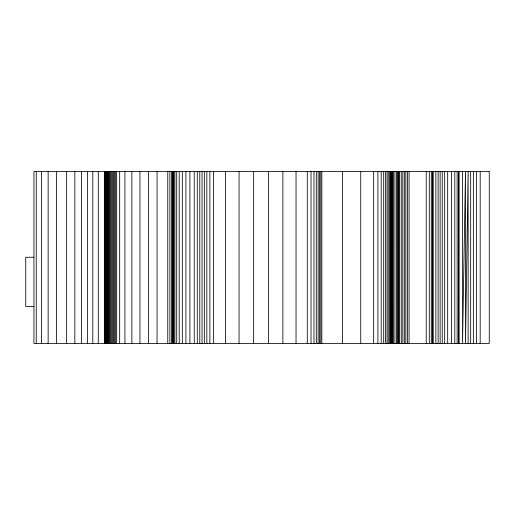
<?xml version="1.0" encoding="UTF-8"?>
<svg xmlns="http://www.w3.org/2000/svg" width="515" height="515" viewBox="0 0 515 515"><rect width="100%" height="100%" fill="white"/><g stroke="black" fill="none" stroke-linecap="round" stroke-linejoin="round"><path stroke-width="0.77" d="M33.932 257.236L25.75 257.236L25.75 306.393L33.932 306.393M480.186 171.521L480.186 343.479M476.446 171.521L476.446 343.479M473.356 171.521L473.356 343.479M470.665 171.521L470.665 343.479M468.122 343.479L468.122 171.521L465.496 343.479L465.483 171.521L462.534 343.479L462.534 171.521M459.135 171.521L459.135 343.479M458.543 171.521L458.543 343.479M457.127 171.521L457.127 343.479M454.809 171.521L454.809 343.479M451.507 171.521L451.507 343.479M447.677 171.521L447.677 343.479M444.67 171.521L444.67 343.479M442.243 171.521L442.243 343.479M440.138 171.521L440.138 343.479M438.104 171.521L438.104 343.479M435.877 171.521L435.877 343.479M433.231 171.521L433.231 343.479M432.491 171.521L432.491 343.479M432.33 171.521L432.33 343.479M431.293 171.521L431.293 343.479M429.298 171.521L429.298 343.479M426.227 171.521L426.227 343.479M409.071 171.521L409.071 343.479M407.391 171.521L407.391 343.479M405.833 171.521L405.833 343.479M404.333 171.521L404.333 343.479M402.827 171.521L402.827 343.479M401.23 171.521L401.23 343.479M399.466 171.521L399.466 343.479M398.423 171.521L398.423 343.479M398.288 171.521L398.288 343.479M397.567 171.521L397.567 343.479M396.466 171.521L396.466 343.479M394.934 171.521L394.934 343.479M393.492 171.521L393.492 343.479M392.398 171.521L392.398 343.479M391.934 171.521L391.934 343.479M391.896 171.521L391.896 343.479M391.786 171.521L391.786 343.479M391.632 171.521L391.632 343.479M391.13 171.521L391.13 343.479M390.383 171.521L390.383 343.479M389.379 171.521L389.379 343.479M388.233 171.521L388.233 343.479M387.029 171.521L387.029 343.479M385.561 171.521L385.561 343.479M383.688 171.521L383.688 343.479M381.19 171.521L381.19 343.479M377.913 171.521L377.913 343.479M373.678 171.521L373.678 343.479M360.738 171.521L360.738 343.479M342.43 171.521L342.43 343.479M321.843 171.521L321.843 343.479M320.768 171.521L320.768 343.479M319.57 171.521L319.57 343.479M318.135 171.521L318.135 343.479M316.313 171.521L316.313 343.479M313.983 171.521L313.983 343.479M311.021 171.521L311.021 343.479M307.275 171.521L307.275 343.479M296.035 171.521L296.035 343.479M282.864 171.521L282.864 343.479M268.489 171.521L268.489 343.479M253.644 171.521L253.644 343.479M239.057 171.521L239.057 343.479M225.486 171.521L225.486 343.479M213.641 171.521L213.641 343.479M209.869 171.521L209.869 343.479M206.843 171.521L206.843 343.479M204.326 171.521L204.326 343.479M202.054 171.521L202.054 343.479M199.781 171.521L199.781 343.479M197.271 171.521L197.271 343.479M194.239 171.521L194.239 343.479M189.913 171.521L189.913 343.479M185.909 171.521L185.909 343.479M182.304 171.521L182.304 343.479M179.207 171.521L179.207 343.479M176.703 171.521L176.703 343.479M174.894 171.521L174.894 343.479M173.864 171.521L173.864 343.479M173.51 343.479L173.51 171.521L173.059 343.479L173.059 171.521L172.396 343.479L172.396 171.521M171.373 171.521L171.373 343.479M169.873 171.521L169.873 343.479M167.768 171.521L167.768 343.479M157.056 171.521L157.056 343.479M148.532 171.521L148.532 343.479M139.945 171.521L139.945 343.479M131.879 171.521L131.879 343.479M124.926 171.521L124.926 343.479M119.673 171.521L119.673 343.479M116.686 171.521L116.686 343.479M115.663 171.521L115.663 343.479M114.581 171.521L114.581 343.479M113.461 171.521L113.461 343.479M112.36 171.521L112.36 343.479M111.324 171.521L111.324 343.479M110.377 171.521L110.377 343.479M109.56 171.521L109.56 343.479M108.749 171.521L108.749 343.479M107.957 171.521L107.957 343.479M107.191 171.521L107.191 343.479M106.457 171.521L106.457 343.479M105.742 171.521L105.742 343.479M105.047 171.521L105.047 343.479M104.358 171.521L104.358 343.479M98.288 171.521L98.288 343.479M92.809 171.521L92.809 343.479M87.415 171.521L87.415 343.479M81.582 171.521L81.582 343.479M74.842 171.521L74.842 343.479M66.641 171.521L66.641 343.479M56.515 171.521L56.515 343.479M48.14 171.521L48.14 343.479M41.445 171.521L41.445 343.479M36.243 171.521L36.243 343.479M489.25 171.521L33.932 171.521L33.932 343.479L489.25 343.479L489.25 171.521M398.668 343.479L398.668 171.521L398.636 343.479"/></g></svg>
